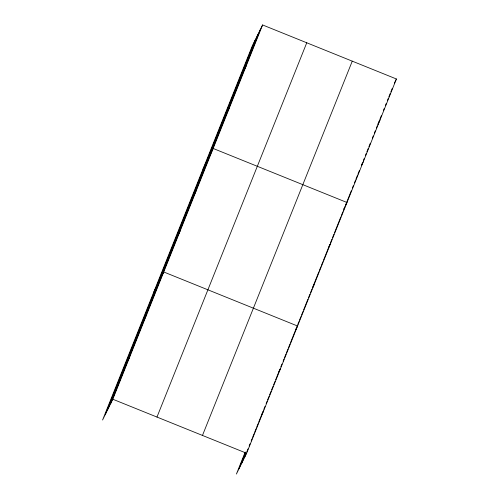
<?xml version="1.0" encoding="UTF-8"?>
<svg xmlns="http://www.w3.org/2000/svg" width="499" height="499" viewBox="0 0 499 499"><rect width="100%" height="100%" fill="white"/><g stroke="black" fill="none" stroke-linecap="round" stroke-linejoin="round"><path stroke-width="0.75" d="M105.27 414.55L255.051 40.269M108.04 408.924L257.821 34.643M110.728 403.46L260.509 29.179M262.593 24.95L252.363 45.733L102.582 420.015L112.805 399.231L262.593 24.95L396.418 78.985L246.637 453.267L236.407 474.05L245.04 452.481M156.973 417.064L306.754 42.783M202.469 435.44L352.257 61.152M239.096 468.586L245.714 452.05M241.865 462.96L245.895 452.892M244.554 457.496L246.281 453.186M246.855 451.745L248.009 448.869M249.157 445.994L250.024 443.836M251.172 440.96L252.032 438.808M252.613 437.367L254.047 433.774M254.627 432.334L256.062 428.741M256.636 427.3L258.077 423.707M258.65 422.273L261.532 415.081M261.819 414.363L262.967 411.488M263.834 409.33L264.981 406.454M266.135 403.579L266.996 401.421M267.57 399.98L269.011 396.387M269.585 394.946L271.026 391.353M271.599 389.919L273.04 386.32M273.614 384.885L275.055 381.286M275.629 379.851L278.504 372.659M278.791 371.942L279.945 369.067M280.806 366.908L281.96 364.033M283.108 361.157L283.975 358.999M284.549 357.565L285.983 353.966M286.563 352.531L287.998 348.938M288.578 347.497L290.013 343.905M290.586 342.464L295.483 330.244M295.77 329.521L296.924 326.633M297.791 324.462L298.951 321.574M299.525 320.127L300.972 316.522M301.552 315.075L302.999 311.463M303.573 310.016L307.908 299.182M308.488 297.741L309.935 294.129M310.509 292.682L311.956 289.071M312.536 287.63L318.892 271.737M319.472 270.29L320.919 266.678M321.493 265.237L322.94 261.626M323.52 260.179L328.436 247.903M328.722 247.18L329.876 244.292M330.457 242.845L331.904 239.233M332.477 237.786L333.925 234.174M334.505 232.734L340.861 216.84M341.441 215.4L342.888 211.788M343.462 210.341L344.909 206.729L343.898 208.775M345.489 205.282L351.271 190.836M352.425 187.948L353.292 185.784M354.446 182.896L355.313 180.725M355.893 179.284L357.34 175.673M357.914 174.226L359.361 170.614M362.255 163.391L361.388 165.556L363.465 161.327M363.409 160.503L364.276 158.333M365.43 155.445L366.297 153.28M366.877 151.833L368.324 148.222M368.898 146.781L370.345 143.169M372.373 138.111L373.24 135.946M374.393 133.052L375.26 130.888M376.414 128L377.281 125.829M379.309 120.777L377.862 124.388L379.945 120.159M379.882 119.33L381.33 115.718M383.351 110.666L384.224 108.495M385.378 105.607L386.245 103.443M387.399 100.549L388.266 98.384M388.846 96.937L390.293 93.325M390.867 91.885L392.314 88.273M244.03 70.353L246.113 66.124M227.556 111.52L229.64 107.291M202.937 169.242L213.16 148.465L346.992 202.5L345.501 205.519M194.604 193.862L196.687 189.632M178.131 235.035L180.208 230.806M153.505 292.757L163.734 271.974L297.56 326.015L295.776 329.639M144.679 318.624L146.756 314.395M127.7 361.045L129.784 356.816M394.335 83.214L396.418 78.985M328.729 247.298L330.513 243.668M312.549 287.861L314.039 284.842M278.804 372.054L280.588 368.43M261.825 414.476L263.609 410.852M112.805 399.231L246.637 453.267"/></g></svg>
